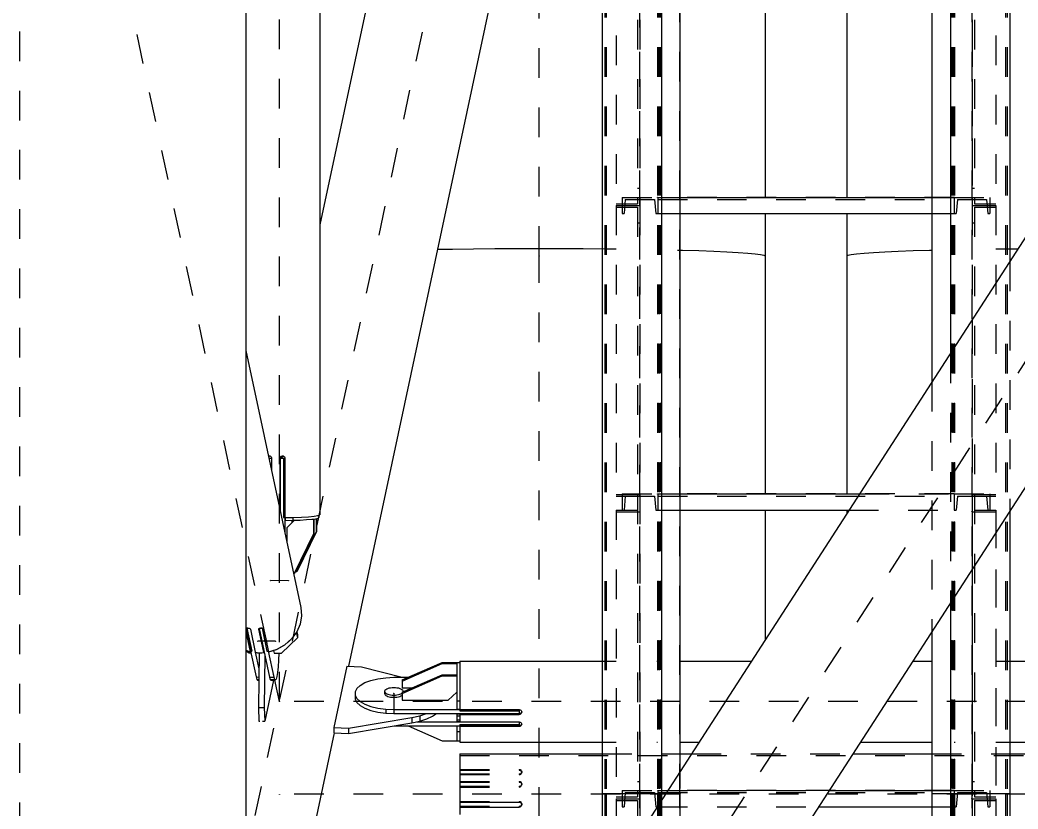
# Model space of a CAD drawing. Header units: millimetres. Extents: x 149919 to 150445, y 136651 to 136866.
# Drawn here: x 150370.813 to 150374.178, y 136729.513 to 136732.173 of the extents above; entities that cross this region are included whole.
import ezdxf

# ---------------------------------------------------------------- set-up
doc = ezdxf.new("R2010")
doc.units = ezdxf.units.MM
doc.header["$LTSCALE"] = 0.25
for name, pattern in [('CENTER', [50.8, 31.75, -6.35, 6.35, -6.35]), ('XKITLINE00', [0]), ('XKITLINE02', [4, 2, -2]), ('XKITLINE03', [6, 3, -1, 1, -1])]:
    doc.linetypes.add(name, pattern=pattern)

# ---------------------------------------------------------------- blocks, each defined once
blk = doc.blocks.new('çatıı')
at = {"color": 116, "linetype": 'XKITLINE02', "true_color": 0x136734}
for p, q in [((23097.16, 9590.91), (23097.16, 7919.31)), ((23097.69, 9590.91), (23097.69, 7919.31)), ((23114.92, 9590.91), (23114.92, 7919.31)), ((23115, 9590.95), (23115.01, 7919.31)), ((23115, 9590.95), (23115.01, 7919.31)), ((23115.46, 9590.91), (23115.46, 7919.31)), ((23115.85, 9590.95), (23115.86, 7919.31)), ((23115.85, 9590.95), (23115.86, 7919.31)), ((23122.5, 9590.95), (23122.51, 7919.31)), ((23122.5, 9590.95), (23122.51, 7919.31)), ((23214.14, 9590.95), (23214.14, 7919.31)), ((23214.54, 9590.91), (23214.54, 7919.31)), ((23214.99, 9590.95), (23214.99, 7919.31)), ((23215.07, 9590.91), (23215.07, 7919.31)), ((23232.3, 9590.91), (23232.3, 7919.31)), ((23232.84, 9590.91), (23232.84, 7919.31)), ((23108.21, 8220.09), (23108.21, 8118.11)), ((23109.01, 8220.09), (23109.01, 8117.52)), ((23220.99, 8220.09), (23220.99, 8117.52)), ((23221.79, 8220.09), (23221.79, 8118.11)), ((23101.01, 8214.84), (23101.01, 8117.52)), ((23228.99, 8214.84), (23228.99, 8117.52)), ((23103.01, 8120.27), (23103.01, 8114.77)), ((23103.01, 8120.27), (23115.01, 8120.27)), ((23103.01, 8120.27), (23103.01, 8114.77)), ((23108.21, 8123.35), (23109.01, 8123.35)), ((23115.01, 8120.27), (23115.01, 8114.77)), ((23115.01, 8120.27), (23122.51, 8120.27)), ((23115.01, 8120.27), (23115.01, 8114.77)), ((23115.01, 8120.27), (23115.01, 8114.77)), ((23207.49, 8120.27), (23214.99, 8120.27)), ((23214.99, 8120.27), (23214.99, 8114.77)), ((23214.99, 8120.27), (23214.99, 8114.77)), ((23214.99, 8120.27), (23226.99, 8120.27)), ((23214.99, 8120.27), (23214.99, 8114.77)), ((23220.99, 8123.35), (23221.79, 8123.35)), ((23220.99, 8120.27), (23220.99, 8117.52)), ((23226.99, 8120.27), (23226.99, 8114.77)), ((23226.99, 8120.27), (23226.99, 8114.77)), ((23101.01, 8118.11), (23108.21, 8118.11)), ((23101.01, 8117.52), (23101.01, 8019.49)), ((23101.01, 8117.52), (23109.01, 8117.52)), ((23101.01, 8117.52), (23109.01, 8117.52)), ((23101.01, 8116.94), (23108.21, 8116.94)), ((23104.07, 8119.57), (23103.69, 8114.77)), ((23104.07, 8119.57), (23103.69, 8114.77)), ((23104.07, 8119.57), (23113.94, 8119.57)), ((23108.21, 8116.94), (23108.21, 8014.27)), ((23109.01, 8117.52), (23109.01, 8014.27)), ((23113.94, 8119.57), (23114.33, 8114.77)), ((23113.94, 8119.57), (23114.33, 8114.77)), ((23115.01, 8119.57), (23214.99, 8119.57)), ((23216.05, 8119.57), (23215.67, 8114.77)), ((23216.05, 8119.57), (23215.67, 8114.77)), ((23216.05, 8119.57), (23225.92, 8119.57)), ((23220.99, 8117.52), (23220.99, 8014.27)), ((23220.99, 8117.52), (23228.99, 8117.52)), ((23220.99, 8117.52), (23228.99, 8117.52)), ((23221.79, 8118.11), (23228.99, 8118.11)), ((23221.79, 8116.94), (23221.79, 8014.27)), ((23221.79, 8116.94), (23228.99, 8116.94)), ((23225.92, 8119.57), (23226.31, 8114.77)), ((23225.92, 8119.57), (23226.31, 8114.77)), ((23228.99, 8117.52), (23228.99, 8019.49)), ((23103.01, 8114.77), (23103.69, 8114.77)), ((23114.33, 8114.77), (23115.01, 8114.77)), ((23115.01, 8114.77), (23122.51, 8114.77)), ((23207.49, 8114.77), (23214.99, 8114.77)), ((23214.99, 8114.77), (23215.67, 8114.77)), ((23226.31, 8114.77), (23226.99, 8114.77)), ((23108.21, 8111.72), (23109.01, 8111.72)), ((23220.99, 8111.72), (23221.79, 8111.72)), ((23233.69, 8098.61), (23233.69, 8014.5)), ((23220.99, 8078.96), (23220.99, 8020.07)), ((23213.69, 8067.66), (23213.69, 7983.55)), ((23207.49, 8058.07), (23207.49, 7973.96)), ((23101.01, 8020.07), (23109.01, 8020.07)), ((23101.01, 8019.49), (23108.21, 8019.49)), ((23103.01, 8020.27), (23103.01, 8014.77)), ((23103.01, 8020.27), (23115.01, 8020.27)), ((23103.01, 8020.27), (23103.01, 8014.77)), ((23104.07, 8019.57), (23103.69, 8014.77)), ((23104.07, 8019.57), (23103.69, 8014.77)), ((23104.07, 8019.57), (23113.94, 8019.57)), ((23108.21, 8020.09), (23108.21, 7918.11)), ((23108.21, 8020.09), (23109.01, 8020.09)), ((23109.01, 8020.09), (23109.01, 7917.52)), ((23113.94, 8019.57), (23114.33, 8014.77)), ((23113.94, 8019.57), (23114.33, 8014.77)), ((23115.01, 8020.27), (23115.01, 8014.77)), ((23115.01, 8020.27), (23122.51, 8020.27)), ((23115.01, 8020.27), (23115.01, 8014.77)), ((23115.01, 8020.27), (23115.01, 8014.77)), ((23115.01, 8019.57), (23214.99, 8019.57)), ((23183.06, 8020.27), (23214.99, 8020.27)), ((23214.99, 8020.27), (23214.99, 8014.77)), ((23214.99, 8020.27), (23226.99, 8020.27)), ((23214.99, 8020.27), (23214.99, 8014.77)), ((23214.99, 8020.27), (23214.99, 8014.77)), ((23216.05, 8019.57), (23215.67, 8014.77)), ((23216.05, 8019.57), (23215.67, 8014.77)), ((23216.05, 8019.57), (23225.92, 8019.57)), ((23220.99, 8020.09), (23220.99, 7922.34)), ((23220.99, 8020.09), (23221.79, 8020.09)), ((23220.99, 8020.07), (23228.99, 8020.07)), ((23221.79, 8020.09), (23221.79, 7918.11)), ((23221.79, 8019.49), (23228.99, 8019.49)), ((23225.92, 8019.57), (23226.31, 8014.77)), ((23225.92, 8019.57), (23226.31, 8014.77)), ((23226.99, 8020.27), (23226.99, 8014.77)), ((23226.99, 8020.27), (23226.99, 8014.77)), ((23101.01, 8014.84), (23101.01, 7917.52)), ((23101.01, 8014.84), (23108.21, 8014.84)), ((23101.01, 8014.26), (23109.01, 8014.26)), ((23103.01, 8014.77), (23103.69, 8014.77)), ((23108.21, 8014.27), (23109.01, 8014.27)), ((23114.33, 8014.77), (23115.01, 8014.77)), ((23115.01, 8014.77), (23122.51, 8014.77)), ((23179.5, 8014.77), (23214.99, 8014.77)), ((23214.99, 8014.77), (23215.67, 8014.77)), ((23220.99, 8014.27), (23221.79, 8014.27)), ((23220.99, 8014.26), (23228.99, 8014.26)), ((23221.79, 8014.84), (23228.99, 8014.84)), ((23226.31, 8014.77), (23226.99, 8014.77)), ((23228.99, 8014.84), (23228.99, 7919.31)), ((23228.99, 8011.96), (23228.99, 7917.52)), ((23220.99, 8008.49), (23220.99, 7917.52)), ((23048.33, 7932.07), (23281.66, 7932.07)), ((23096.31, 7932.67), (23122.51, 7932.67)), ((23126.44, 7932.67), (23180.8, 7932.67)), ((23207.49, 7932.67), (23233.69, 7932.67)), ((23048.33, 7927.36), (23068.33, 7927.36)), ((23048.33, 7927.09), (23068.33, 7927.09)), ((23048.33, 7925.9), (23068.33, 7925.9)), ((23048.33, 7925.65), (23068.33, 7925.65)), ((23068.33, 7927.36), (23068.6, 7927.31)), ((23068.33, 7927.36), (23068.33, 7927.09)), ((23068.33, 7927.09), (23068.6, 7927.06)), ((23068.33, 7925.9), (23068.6, 7925.93)), ((23068.33, 7925.9), (23068.33, 7925.65)), ((23068.33, 7925.65), (23068.6, 7925.68)), ((23068.6, 7927.31), (23068.83, 7927.22)), ((23068.6, 7927.06), (23068.83, 7926.97)), ((23068.6, 7925.93), (23068.83, 7926.04)), ((23068.6, 7925.93), (23068.6, 7925.68)), ((23068.6, 7925.68), (23068.83, 7925.79)), ((23068.83, 7927.22), (23069.02, 7927.06)), ((23068.83, 7926.97), (23068.87, 7926.94)), ((23068.83, 7926.04), (23069.02, 7926.2)), ((23068.83, 7925.79), (23069.02, 7925.95)), ((23068.87, 7926.94), (23069.02, 7926.81)), ((23069.02, 7927.06), (23069.14, 7926.86)), ((23069.02, 7926.81), (23069.14, 7926.61)), ((23069.14, 7926.4), (23069.02, 7926.2)), ((23069.14, 7926.15), (23069.02, 7925.95)), ((23069.14, 7926.86), (23069.18, 7926.63)), ((23069.18, 7926.63), (23069.14, 7926.4)), ((23069.14, 7926.61), (23069.18, 7926.38)), ((23069.18, 7926.38), (23069.14, 7926.15)), ((23069.18, 7926.63), (23069.18, 7926.38)), ((23048.33, 7923.35), (23068.33, 7923.35)), ((23048.33, 7923.1), (23068.33, 7923.1)), ((23048.33, 7921.72), (23068.33, 7921.72)), ((23048.33, 7921.72), (23048.33, 7919.31)), ((23068.33, 7923.35), (23068.6, 7923.31)), ((23068.33, 7923.35), (23068.33, 7923.1)), ((23068.33, 7923.1), (23068.6, 7923.06)), ((23068.33, 7921.72), (23068.6, 7921.78)), ((23068.33, 7921.72), (23068.33, 7921.45)), ((23068.6, 7923.31), (23068.83, 7923.19)), ((23068.6, 7923.31), (23068.6, 7923.06)), ((23068.6, 7923.06), (23068.83, 7922.94)), ((23068.6, 7921.78), (23068.83, 7921.88)), ((23068.6, 7921.5), (23068.83, 7921.62)), ((23068.83, 7923.19), (23069.02, 7923.01)), ((23068.83, 7922.94), (23069.02, 7922.76)), ((23068.83, 7921.88), (23069.02, 7922.06)), ((23068.87, 7921.66), (23068.83, 7921.62)), ((23068.87, 7921.66), (23069.02, 7921.81)), ((23069.02, 7923.01), (23069.14, 7922.79)), ((23069.02, 7922.76), (23069.14, 7922.54)), ((23069.14, 7922.28), (23069.02, 7922.06)), ((23069.14, 7922.03), (23069.02, 7921.81)), ((23069.14, 7922.79), (23069.18, 7922.53)), ((23069.14, 7922.54), (23069.18, 7922.34)), ((23069.15, 7922.34), (23069.14, 7922.28)), ((23069.18, 7922.29), (23069.14, 7922.03)), ((23069.18, 7922.53), (23069.15, 7922.34)), ((23069.18, 7922.53), (23069.18, 7922.29)), ((23069.18, 7922.34), (23069.18, 7922.29)), ((23108.21, 7923.35), (23109.01, 7923.35)), ((23220.99, 7923.35), (23221.79, 7923.35)), ((23048.33, 7921.45), (23068.33, 7921.45)), ((23048.33, 7919.31), (23048.33, 7919.3)), ((23068.33, 7921.45), (23068.6, 7921.5)), ((23097.16, 7919.31), (23097.16, 6234.33)), ((23097.69, 7919.31), (23097.69, 6234.33)), ((23103.01, 7920.27), (23103.01, 7914.77)), ((23103.01, 7920.27), (23115.01, 7920.27)), ((23103.01, 7920.27), (23103.01, 7914.77)), ((23104.07, 7919.57), (23103.69, 7914.77)), ((23104.07, 7919.57), (23103.69, 7914.77)), ((23104.07, 7919.57), (23113.94, 7919.57)), ((23113.94, 7919.57), (23114.33, 7914.77)), ((23113.94, 7919.57), (23114.33, 7914.77)), ((23114.92, 7919.31), (23114.93, 6234.33)), ((23115.01, 7920.27), (23115.01, 7914.77)), ((23115.01, 7920.27), (23115.01, 7914.77)), ((23115.01, 7920.27), (23115.01, 7914.77)), ((23115.01, 7920.27), (23172.79, 7920.27)), ((23115.01, 7919.57), (23214.99, 7919.57)), ((23115.01, 7919.31), (23122.51, 7919.31)), ((23115.01, 7919.31), (23116.31, 7919.31)), ((23115.01, 7919.31), (23115.01, 6234.33)), ((23115.01, 7919.31), (23122.51, 7919.31)), ((23115.01, 7919.31), (23116.31, 7919.31)), ((23115.46, 7919.31), (23115.46, 6234.33)), ((23115.86, 7919.31), (23115.86, 6234.33)), ((23116.31, 7919.31), (23116.31, 6234.33)), ((23122.51, 7919.31), (23122.51, 6234.33)), ((23122.51, 7919.31), (23122.51, 7842.48)), ((23207.49, 7920.27), (23214.99, 7920.27)), ((23207.49, 7919.31), (23214.99, 7919.31)), ((23207.49, 7919.31), (23214.99, 7919.31)), ((23214.14, 7919.31), (23214.14, 6234.33)), ((23214.54, 7919.31), (23214.53, 6234.33)), ((23214.99, 7920.27), (23214.99, 7914.77)), ((23214.99, 7920.27), (23226.99, 7920.27)), ((23214.99, 7920.27), (23214.99, 7914.77)), ((23214.99, 7920.27), (23214.99, 7914.77)), ((23214.99, 7919.31), (23214.99, 6234.33)), ((23215.07, 7919.31), (23215.06, 6234.33)), ((23216.05, 7919.57), (23215.67, 7914.77)), ((23216.05, 7919.57), (23215.67, 7914.77)), ((23216.05, 7919.57), (23225.92, 7919.57)), ((23225.92, 7919.57), (23226.31, 7914.77)), ((23225.92, 7919.57), (23226.31, 7914.77)), ((23226.99, 7920.27), (23226.99, 7914.77)), ((23226.99, 7920.27), (23226.99, 7914.77)), ((23232.3, 7919.31), (23232.3, 6234.33)), ((23232.84, 7919.31), (23232.83, 6234.33)), ((23048.33, 7916.6), (23068.33, 7916.6)), ((23048.33, 7916.33), (23048.33, 7914.95)), ((23048.33, 7914.95), (23068.33, 7914.95)), ((23068.33, 7916.6), (23068.6, 7916.55)), ((23068.33, 7916.6), (23068.33, 7916.33)), ((23068.6, 7916.55), (23068.83, 7916.42)), ((23068.83, 7916.42), (23068.87, 7916.39)), ((23068.87, 7916.39), (23069, 7916.27)), ((23069, 7916.27), (23069.02, 7916.24)), ((23069.02, 7916.24), (23069.14, 7916.01)), ((23069.14, 7916.01), (23069.18, 7915.76)), ((23069.18, 7915.76), (23069.16, 7915.64)), ((23069.18, 7915.76), (23069.18, 7915.51)), ((23101.01, 7918.11), (23108.21, 7918.11)), ((23101.01, 7917.52), (23101.01, 7819.49)), ((23101.01, 7917.52), (23109.01, 7917.52)), ((23101.01, 7917.52), (23109.01, 7917.52)), ((23101.01, 7916.94), (23108.21, 7916.94)), ((23108.21, 7916.94), (23108.21, 7814.27)), ((23109.01, 7917.52), (23109.01, 7814.27)), ((23116.31, 7917), (23116.31, 7832.89)), ((23220.99, 7917.52), (23220.99, 7814.27)), ((23220.99, 7917.52), (23228.99, 7917.52)), ((23220.99, 7917.52), (23228.99, 7917.52)), ((23221.79, 7918.11), (23228.99, 7918.11)), ((23221.79, 7916.94), (23221.79, 7817.17)), ((23221.79, 7916.94), (23228.99, 7916.94)), ((23228.99, 7917.52), (23228.99, 7819.49)), ((23103.01, 7914.77), (23103.69, 7914.77)), ((23114.33, 7914.77), (23115.01, 7914.77)), ((23115.01, 7914.77), (23169.23, 7914.77)), ((23207.49, 7914.77), (23214.99, 7914.77)), ((23214.99, 7914.77), (23215.67, 7914.77)), ((23226.31, 7914.77), (23226.99, 7914.77))]:
    blk.add_line(p, q, dxfattribs=at)
at = {"color": 1, "linetype": 'XKITLINE03'}
for p, q in [((23109.01, 7919.31), (23109.01, 9590.91)), ((23122.51, 7919.31), (23122.5, 9590.95)), ((23214.99, 9590.95), (23214.99, 7919.31)), ((23220.99, 7919.31), (23220.99, 9590.91)), ((23109.01, 8117.52), (23109.01, 8214.26)), ((23220.99, 8214.26), (23220.99, 8117.52)), ((23214.99, 8120.27), (23115.01, 8120.27)), ((23115.01, 8120.27), (23115.01, 8120.27)), ((23214.99, 8120.27), (23214.99, 8120.27)), ((23109.01, 8020.07), (23109.01, 8117.52)), ((23220.99, 8117.52), (23220.99, 8020.07)), ((23214.99, 8020.27), (23115.01, 8020.27)), ((23115.01, 8020.27), (23115.01, 8020.27)), ((23214.99, 8020.27), (23214.99, 8020.27)), ((23109.01, 7917.52), (23109.01, 8014.26)), ((23220.99, 8014.26), (23220.99, 7917.52)), ((23342.5, 7919.02), (22987.5, 7919.02)), ((23109.01, 6234.33), (23109.01, 7919.31)), ((23115.01, 7920.27), (23115.01, 7920.27)), ((23214.99, 7920.27), (23115.01, 7920.27)), ((23122.51, 6234.33), (23122.51, 7919.31)), ((23214.99, 7920.27), (23214.99, 7920.27)), ((23214.99, 7919.31), (23214.99, 6234.33)), ((23220.98, 6234.33), (23220.99, 7919.31)), ((23109.01, 7820.07), (23109.01, 7917.52)), ((23220.99, 7917.52), (23220.99, 7820.07))]:
    blk.add_line(p, q, dxfattribs=at)
at = {"color": 8, "linetype": 'CENTER'}
for p, q in [((22900, 7286.23), (22900, 8951.04)), ((23075, 8100.54), (23075, 8908.22)), ((22987.5, 7950.27), (22987.5, 8770.27)), ((22900, 7540.27), (23075, 8360.27)), ((22987.5, 7950.27), (22900, 8360.27)), ((22900, 7540.27), (23430, 8360.27)), ((23075, 6431.43), (23075, 8100.54)), ((22990.48, 7991.02), (22984.51, 7991.06)), ((22986.14, 7970.58), (22980.17, 7970.62)), ((23026.03, 7953), (23026.03, 7947.54)), ((23342.5, 7950.27), (22987.5, 7950.27))]:
    blk.add_line(p, q, dxfattribs=at)
at = {"color": 7, "linetype": 'XKITLINE00'}
for p, q in [((23096.31, 8337.53), (23096.31, 7919.31)), ((23116.31, 8337.53), (23116.31, 7919.31)), ((23122.51, 8337.53), (23122.51, 7926.59)), ((23207.49, 8337.53), (23207.49, 8058.07)), ((23213.69, 8337.53), (23213.69, 8067.66)), ((23233.69, 8337.53), (23233.69, 8098.61)), ((23122.51, 8120.27), (23207.49, 8120.27)), ((23122.51, 8114.77), (23207.49, 8114.77)), ((23122.51, 8020.27), (23183.06, 8020.27)), ((23122.51, 8014.77), (23179.5, 8014.77)), ((23233.69, 8014.5), (23233.69, 7919.31)), ((23213.69, 7983.55), (23213.69, 7919.31)), ((23207.49, 7973.96), (23207.49, 7919.31)), ((23048.33, 7932.67), (23048.33, 7919.31)), ((23048.33, 7932.67), (23096.31, 7932.67)), ((23122.51, 7932.67), (23126.44, 7932.67)), ((23180.8, 7932.67), (23207.49, 7932.67)), ((23233.69, 7932.67), (23281.66, 7932.67)), ((23048.33, 7919.31), (23048.33, 7916.33)), ((23096.31, 7919.31), (23116.31, 7919.31)), ((23096.31, 7919.31), (23116.31, 7919.31)), ((23096.31, 7919.31), (23096.31, 7886.06)), ((23116.31, 7919.31), (23117.8, 7919.31)), ((23116.31, 7919.31), (23117.8, 7919.31)), ((23116.31, 7919.31), (23116.31, 7917)), ((23172.79, 7920.27), (23207.49, 7920.27)), ((23207.49, 7919.31), (23213.69, 7919.31)), ((23207.49, 7919.31), (23213.69, 7919.31)), ((23207.49, 7919.31), (23207.49, 7563.05)), ((23213.69, 7919.31), (23233.69, 7919.31)), ((23213.69, 7919.31), (23233.69, 7919.31)), ((23213.69, 7919.31), (23213.69, 7563.05)), ((23233.69, 7919.31), (23233.69, 7563.05)), ((23048.33, 7916.33), (23068.33, 7916.33)), ((23048.33, 7914.95), (23048.33, 7912.15)), ((23068.33, 7916.33), (23068.6, 7916.27)), ((23068.33, 7914.95), (23068.6, 7914.99)), ((23068.33, 7914.95), (23068.33, 7914.7)), ((23068.6, 7916.27), (23068.83, 7916.17)), ((23068.6, 7914.99), (23068.83, 7915.11)), ((23068.6, 7914.99), (23068.6, 7914.74)), ((23068.6, 7914.74), (23068.83, 7914.86)), ((23068.83, 7916.17), (23069.02, 7915.99)), ((23068.83, 7915.11), (23069.02, 7915.29)), ((23068.83, 7914.86), (23069.02, 7915.04)), ((23069.02, 7915.99), (23069.14, 7915.77)), ((23069.14, 7915.51), (23069.02, 7915.29)), ((23069.14, 7915.26), (23069.02, 7915.04)), ((23069.14, 7915.77), (23069.18, 7915.51)), ((23069.16, 7915.64), (23069.14, 7915.51)), ((23069.18, 7915.51), (23069.14, 7915.26)), ((23048.33, 7914.7), (23068.33, 7914.7)), ((23068.33, 7914.7), (23068.6, 7914.74)), ((23169.23, 7914.77), (23207.49, 7914.77))]:
    blk.add_line(p, q, dxfattribs=at)
at = {"color": 8, "linetype": 'XKITLINE00'}
for p, q in [((23001.09, 8327.76), (23001.09, 8013.19)), ((22976.2, 8319.33), (22976.2, 7745.64)), ((23042.31, 8304.19), (23001.09, 8111.04)), ((23082.4, 8297.89), (23010.75, 7962.16)), ((23151.2, 8214.77), (23151.2, 8120.27)), ((23178.8, 8214.77), (23178.8, 8120.27)), ((23283.6, 8175.84), (23007.97, 7749.39)), ((23322.02, 8151.16), (23046.39, 7724.71)), ((23151.2, 8114.77), (23151.2, 8100.54)), ((23178.8, 8114.77), (23178.8, 8100.54)), ((23040.76, 8102.76), (23045.83, 8102.84)), ((23040.76, 8102.76), (23045.83, 8102.84)), ((23045.83, 8102.84), (23052.88, 8102.92)), ((23045.83, 8102.84), (23052.88, 8102.92)), ((23052.88, 8102.92), (23060.13, 8102.98)), ((23052.88, 8102.92), (23060.13, 8102.98)), ((23060.13, 8102.98), (23067.53, 8103.01)), ((23060.13, 8102.98), (23067.53, 8103.01)), ((23067.53, 8103.01), (23075, 8103.03)), ((23075, 8103.03), (23082.46, 8103.01)), ((23082.46, 8103.01), (23089.86, 8102.98)), ((23082.46, 8103.01), (23089.86, 8102.98)), ((23089.86, 8102.98), (23097.12, 8102.92)), ((23089.86, 8102.98), (23097.12, 8102.92)), ((23097.12, 8102.92), (23101.01, 8102.87)), ((23097.12, 8102.92), (23101.01, 8102.87)), ((23121.68, 8102.5), (23123.34, 8102.46)), ((23123.34, 8102.46), (23128.88, 8102.3)), ((23128.88, 8102.3), (23133.9, 8102.12)), ((23128.88, 8102.3), (23133.9, 8102.12)), ((23133.9, 8102.12), (23138.35, 8101.92)), ((23133.9, 8102.12), (23138.35, 8101.92)), ((23138.35, 8101.92), (23142.2, 8101.71)), ((23138.35, 8101.92), (23142.2, 8101.71)), ((23142.2, 8101.71), (23145.39, 8101.49)), ((23142.2, 8101.71), (23145.39, 8101.49)), ((23145.39, 8101.49), (23147.91, 8101.26)), ((23145.39, 8101.49), (23147.91, 8101.26)), ((23147.91, 8101.26), (23149.73, 8101.02)), ((23147.91, 8101.26), (23149.73, 8101.02)), ((23149.73, 8101.02), (23150.83, 8100.78)), ((23149.73, 8101.02), (23150.83, 8100.78)), ((23150.83, 8100.78), (23151.2, 8100.54)), ((23150.83, 8100.78), (23151.2, 8100.54)), ((23151.2, 8100.54), (23151.2, 8020.27)), ((23178.8, 8100.54), (23179.16, 8100.78)), ((23178.8, 8100.54), (23179.16, 8100.78)), ((23178.8, 8100.54), (23178.8, 8020.27)), ((23179.16, 8100.78), (23180.26, 8101.02)), ((23179.16, 8100.78), (23180.26, 8101.02)), ((23180.26, 8101.02), (23182.08, 8101.26)), ((23180.26, 8101.02), (23182.08, 8101.26)), ((23182.08, 8101.26), (23184.6, 8101.49)), ((23182.08, 8101.26), (23184.6, 8101.49)), ((23184.6, 8101.49), (23187.79, 8101.71)), ((23184.6, 8101.49), (23187.79, 8101.71)), ((23187.79, 8101.71), (23191.64, 8101.92)), ((23187.79, 8101.71), (23191.64, 8101.92)), ((23191.64, 8101.92), (23196.09, 8102.12)), ((23191.64, 8101.92), (23196.09, 8102.12)), ((23196.09, 8102.12), (23201.11, 8102.3)), ((23196.09, 8102.12), (23201.11, 8102.3)), ((23201.11, 8102.3), (23206.65, 8102.46)), ((23206.65, 8102.46), (23207.49, 8102.48)), ((23214.99, 8102.65), (23215.27, 8102.66)), ((23214.99, 8102.65), (23215.27, 8102.66)), ((23228.99, 8102.87), (23232.88, 8102.92)), ((23228.99, 8102.87), (23232.88, 8102.92)), ((23232.88, 8102.92), (23236.49, 8102.95)), ((23232.88, 8102.92), (23236.49, 8102.95)), ((22976.2, 8068.62), (22994.68, 7982)), ((22983.77, 8033.1), (22984, 8033.14)), ((22983.85, 8032.75), (22984.28, 8033.08)), ((22984, 8033.14), (22984.26, 8033.09)), ((22984.26, 8033.09), (22984.5, 8032.97)), ((22984.5, 8032.97), (22984.68, 8032.78)), ((22984.68, 8032.78), (22984.8, 8032.54)), ((22987.79, 8032.76), (22987.67, 8032.52)), ((22987.85, 8032.8), (22987.73, 8032.56)), ((22987.76, 8032.29), (22988.77, 8033.06)), ((22987.79, 8032.76), (22987.98, 8032.94)), ((22987.85, 8032.8), (22988.01, 8032.96)), ((22987.98, 8032.94), (22988.22, 8033.06)), ((22988.22, 8033.06), (22988.48, 8033.11)), ((22988.48, 8033.11), (22988.75, 8033.07)), ((22988.75, 8033.07), (22988.99, 8032.95)), ((22988.99, 8032.95), (22989.18, 8032.76)), ((22989.18, 8032.76), (22989.28, 8032.52)), ((22983.94, 8032.31), (22984.78, 8032.31)), ((22984.78, 8032.31), (22984.83, 8032.35)), ((22984.78, 8032.31), (22984.78, 8028.41)), ((22984.8, 8032.54), (22984.84, 8032.28)), ((22984.84, 8032.28), (22984.84, 8028.11)), ((22987.67, 8032.52), (22987.63, 8032.26)), ((22987.63, 8032.26), (22987.68, 8032.3)), ((22987.63, 8032.26), (22987.63, 8015.05)), ((22987.67, 8032.52), (22987.73, 8032.56)), ((22987.73, 8032.56), (22987.68, 8032.3)), ((22987.68, 8032.3), (22987.68, 8014.79)), ((22987.76, 8032.29), (22987.76, 8014.41)), ((22987.76, 8032.29), (22988.81, 8032.28)), ((22988.81, 8032.28), (22989.28, 8032.29)), ((22988.81, 8032.28), (22988.81, 8012.33)), ((22989.28, 8032.52), (22989.34, 8032.26)), ((22989.28, 8032.29), (22989.32, 8032.33)), ((22989.28, 8032.29), (22989.28, 8012.35)), ((22989.34, 8032.26), (22989.34, 8012.31)), ((22992.24, 8012.36), (22994.97, 8012.46)), ((22994.97, 8012.46), (22997.33, 8012.6)), ((22997.33, 8012.6), (22999.19, 8012.78)), ((22999.19, 8012.78), (23000.46, 8012.98)), ((23000.46, 8012.98), (23001.09, 8013.19)), ((23000.74, 8013.08), (23000.74, 8012.3)), ((23151.2, 8014.77), (23151.2, 7970.98)), ((23178.8, 8014.77), (23178.8, 8013.68)), ((22988.81, 8012.33), (22989.28, 8012.35)), ((22988.81, 8012.33), (22989.26, 8012.33)), ((22989.26, 8012.33), (22989.28, 8012.35)), ((22989.26, 8012.33), (22989.26, 8007.41)), ((22989.34, 8012.31), (22992.24, 8012.36)), ((22989.38, 8012.31), (22989.38, 8011.34)), ((22989.38, 8011.34), (22992.01, 8011.39)), ((22989.97, 8008.88), (22992.51, 8011.41)), ((22991.71, 8011.39), (22991.71, 8010.61)), ((22992.01, 8012.36), (22992.01, 8011.39)), ((22992.01, 8011.39), (22994.46, 8011.48)), ((22994.46, 8011.48), (22996.61, 8011.6)), ((22996.61, 8011.6), (22998.38, 8011.75)), ((22998.38, 8011.75), (22998.91, 8011.81)), ((22998.91, 8011.81), (22998.93, 8011.81)), ((22998.93, 8011.82), (22999.69, 8011.92)), ((22998.93, 8011.81), (22998.93, 8011.82)), ((22998.93, 8011.81), (22998.93, 8006.83)), ((22999.02, 8011.83), (22999.02, 8006.9)), ((22999.69, 8011.92), (23000.49, 8012.1)), ((22999.86, 8011.96), (22999.86, 8007.54)), ((22999.96, 8011.98), (22999.96, 8007.62)), ((23000.49, 8012.1), (23000.74, 8012.3)), ((22989.97, 8008.88), (22989.97, 8004.08)), ((22998.93, 8006.83), (22992.46, 7993.41)), ((22999.02, 8006.9), (22992.55, 7993.48)), ((22999.86, 8007.54), (22993.39, 7994.12)), ((22999.96, 8007.62), (22993.49, 7994.19)), ((22998.93, 8006.83), (22999.02, 8006.9)), ((22999.86, 8007.54), (22999.96, 8007.62)), ((22992.25, 7993.41), (22992.46, 7993.41)), ((22992.46, 7993.41), (22992.55, 7993.48)), ((22992.86, 7994.13), (22993.39, 7994.12)), ((22993.39, 7994.12), (22993.49, 7994.19)), ((22994.89, 7979.2), (22994.42, 7976.41)), ((22994.68, 7982), (22994.89, 7979.2)), ((22994.42, 7976.41), (22993.29, 7973.76)), ((22976.2, 7975.07), (22976.28, 7975.1)), ((22976.2, 7974.87), (22977.77, 7967.49)), ((22976.2, 7974.61), (22977.68, 7967.66)), ((22976.2, 7973.9), (22977.65, 7967.08)), ((22976.28, 7975.1), (22976.5, 7975.12)), ((22976.43, 7975.11), (22976.54, 7975.05)), ((22976.5, 7975.12), (22976.76, 7975.11)), ((22976.54, 7975.05), (22978.21, 7967.25)), ((22976.54, 7975.05), (22977.07, 7975.05)), ((22976.76, 7975.11), (22977.02, 7975.06)), ((22977.02, 7975.06), (22977.27, 7974.99)), ((22977.27, 7974.99), (22977.47, 7974.89)), ((22977.47, 7974.89), (22977.61, 7974.79)), ((22977.61, 7974.79), (22977.67, 7974.68)), ((22977.67, 7974.68), (22979.33, 7966.88)), ((22980.48, 7974.77), (22980.46, 7974.66)), ((22980.46, 7974.66), (22982.12, 7966.86)), ((22980.58, 7974.87), (22980.48, 7974.77)), ((22980.56, 7974.85), (22982.15, 7967.41)), ((22980.58, 7974.87), (22980.75, 7974.96)), ((22980.6, 7974.89), (22984.09, 7958.53)), ((22980.75, 7974.96), (22980.98, 7975.03)), ((22980.93, 7975.02), (22981.62, 7975.02)), ((22980.98, 7975.03), (22981.24, 7975.08)), ((22981.24, 7975.08), (22981.5, 7975.09)), ((22981.5, 7975.09), (22981.75, 7975.06)), ((22981.62, 7975.02), (22981.71, 7975.06)), ((22981.62, 7975.02), (22983.28, 7967.22)), ((22981.75, 7975.06), (22981.95, 7975.01)), ((22981.95, 7975.01), (22982.07, 7974.92)), ((22982.07, 7974.92), (22982.16, 7974.84)), ((22982.16, 7974.84), (22983.82, 7967.04)), ((22993.29, 7973.76), (22991.57, 7971.39)), ((22993.14, 7973.55), (22993.52, 7971.81)), ((22993.32, 7973.83), (22993.56, 7972.73)), ((22993.56, 7972.73), (22993.52, 7971.81)), ((22986.51, 7967.84), (22988.89, 7969.12)), ((22986.68, 7967.93), (22989.32, 7969.41)), ((22988.17, 7966.59), (22993.52, 7971.81)), ((22988.89, 7969.12), (22989.08, 7969.28)), ((22989.32, 7969.41), (22991.57, 7971.39)), ((22990.38, 7970.34), (22990.94, 7970.81)), ((22991.04, 7970.92), (22990.94, 7970.81)), ((22976.2, 7967.57), (22977.65, 7967.08)), ((22976.2, 7967.38), (22977.22, 7966.66)), ((22977.22, 7966.66), (22977.88, 7966.66)), ((22977.68, 7967.66), (22977.65, 7967.08)), ((22977.65, 7967.1), (22977.75, 7967.07)), ((22977.69, 7967.88), (22977.67, 7967.46)), ((22977.67, 7967.46), (22977.75, 7967.07)), ((22977.76, 7967.25), (22977.75, 7967.07)), ((22977.77, 7967.49), (22977.76, 7967.25)), ((22977.76, 7967.25), (22978.21, 7967.25)), ((22977.76, 7967.25), (22979.61, 7958.56)), ((22977.77, 7967.49), (22978.21, 7967.25)), ((22979.33, 7966.88), (22980.72, 7966.73)), ((22979.33, 7966.88), (22980.53, 7961.26)), ((22979.41, 7966.87), (22979.43, 7966.78)), ((22979.43, 7966.78), (22980.12, 7966.73)), ((22980.11, 7966.79), (22980.12, 7966.73)), ((22980.12, 7966.73), (22980.82, 7966.7)), ((22980.59, 7966.71), (22980.37, 7948.26)), ((22980.72, 7966.73), (22982.12, 7966.86)), ((22980.82, 7966.7), (22981.52, 7966.72)), ((22981.5, 7966.8), (22981.52, 7966.72)), ((22981.52, 7966.72), (22982.22, 7966.76)), ((22982.15, 7967.41), (22982.12, 7966.86)), ((22982.16, 7967.61), (22982.14, 7967.15)), ((22982.14, 7967.15), (22982.22, 7966.76)), ((22982.24, 7967.22), (22982.22, 7966.76)), ((22982.57, 7965.66), (22982.36, 7948.24)), ((22983.28, 7967.22), (22983.74, 7967.45)), ((22983.28, 7967.22), (22983.73, 7967.21)), ((22983.74, 7967.42), (22983.73, 7967.21)), ((22983.73, 7967.21), (22985.59, 7958.52)), ((22983.82, 7967.04), (22986.68, 7967.93)), ((22983.91, 7967.07), (22983.92, 7967.02)), ((22983.92, 7967.02), (22986.51, 7967.84)), ((22985.48, 7967.51), (22985.68, 7966.61)), ((22985.68, 7966.61), (22988.17, 7966.59)), ((22986.5, 7967.88), (22986.51, 7967.84)), ((22987.28, 7966.6), (22987.17, 7964.24)), ((22987.38, 7966.59), (22987.25, 7965.96)), ((22987.01, 7961.99), (22986.81, 7960.12)), ((22987.17, 7964.24), (22987.01, 7961.99)), ((23010.21, 7962.18), (23005.8, 7941.53)), ((23010.21, 7962.18), (23015.19, 7961.99)), ((23015.19, 7961.99), (23028.84, 7958.44)), ((23028.83, 7957.56), (23042.33, 7963.48)), ((23028.83, 7957.15), (23042.33, 7963.06)), ((23042.33, 7963.48), (23042.33, 7963.06)), ((23042.33, 7963.48), (23047.33, 7963.48)), ((23042.33, 7963.06), (23047.33, 7963.06)), ((23047.33, 7963.48), (23048.33, 7963.48)), ((23047.33, 7963.48), (23047.33, 7963.46)), ((23047.33, 7963.46), (23047.33, 7963.43)), ((23047.33, 7963.43), (23047.33, 7958.93)), ((23048.33, 7963.92), (23101.01, 7963.92)), ((23048.33, 7963.92), (23048.33, 7947.58)), ((23114.72, 7963.92), (23114.81, 7963.92)), ((23122.31, 7963.92), (23146.63, 7963.92)), ((23201, 7963.92), (23207.49, 7963.92)), ((23214.99, 7963.92), (23215.27, 7963.92)), ((23228.99, 7963.92), (23281.66, 7963.92)), ((22979.61, 7958.56), (22979.85, 7957.76)), ((22979.61, 7958.56), (22980.5, 7958.55)), ((22986.58, 7958.71), (22986.33, 7957.82)), ((22986.81, 7960.12), (22986.58, 7958.71)), ((23028.83, 7953.41), (23042.33, 7959.33)), ((23028.83, 7953), (23042.33, 7958.91)), ((23042.33, 7959.33), (23042.33, 7958.91)), ((23042.33, 7959.33), (23047.33, 7959.33)), ((23042.33, 7958.91), (23047.33, 7958.91)), ((23047.33, 7958.93), (23047.33, 7958.91)), ((23047.33, 7958.91), (23047.33, 7958.89)), ((23047.33, 7958.89), (23047.33, 7953.15)), ((22979.85, 7957.76), (22980.11, 7957.52)), ((22979.85, 7957.76), (22980.49, 7957.75)), ((22980.11, 7957.52), (22980.48, 7957.52)), ((22985.45, 7957.49), (22982.53, 7943.69)), ((22984.09, 7958.53), (22984.33, 7957.73)), ((22984.09, 7958.53), (22985.59, 7958.52)), ((22984.33, 7957.73), (22984.59, 7957.49)), ((22984.33, 7957.73), (22985.83, 7957.72)), ((22984.59, 7957.49), (22986.08, 7957.48)), ((22985.59, 7958.52), (22985.83, 7957.72)), ((22985.83, 7957.72), (22986.08, 7957.48)), ((22986.33, 7957.82), (22986.08, 7957.48)), ((23013.58, 7954.68), (23014.69, 7955.72)), ((23014.69, 7955.72), (23016.3, 7956.64)), ((23016.3, 7956.64), (23018.33, 7957.4)), ((23018.33, 7957.4), (23020.71, 7957.97)), ((23020.71, 7957.97), (23023.31, 7958.32)), ((23023.31, 7958.32), (23026.03, 7958.44)), ((23026.03, 7958.44), (23030.84, 7958.44)), ((23028.83, 7957.56), (23028.83, 7954.87)), ((23013.58, 7954.68), (23013.01, 7953.57)), ((23013.01, 7953.57), (23013.01, 7951.07)), ((23013.01, 7952.44), (23013.58, 7951.32)), ((23022.98, 7953.96), (23022.93, 7953.73)), ((23022.93, 7953.73), (23022.98, 7953.51)), ((23022.93, 7953.73), (23022.93, 7953)), ((23022.93, 7953), (23022.98, 7952.78)), ((23023.12, 7954.17), (23022.98, 7953.96)), ((23022.98, 7953.51), (23023.12, 7953.29)), ((23022.98, 7952.78), (23023.12, 7952.56)), ((23023.12, 7954.17), (23023.35, 7954.38)), ((23023.12, 7953.29), (23023.35, 7953.09)), ((23023.12, 7952.56), (23023.35, 7952.36)), ((23023.35, 7954.38), (23023.66, 7954.56)), ((23023.35, 7953.09), (23023.66, 7952.91)), ((23023.35, 7952.36), (23023.66, 7952.18)), ((23023.66, 7954.56), (23024.04, 7954.72)), ((23023.66, 7952.91), (23024.04, 7952.75)), ((23023.66, 7952.18), (23024.04, 7952.02)), ((23024.04, 7954.72), (23024.48, 7954.85)), ((23024.04, 7952.75), (23024.48, 7952.62)), ((23024.04, 7952.02), (23024.48, 7951.89)), ((23024.48, 7954.85), (23024.97, 7954.94)), ((23024.48, 7952.62), (23024.97, 7952.52)), ((23024.48, 7951.89), (23024.97, 7951.8)), ((23024.97, 7954.94), (23025.5, 7955)), ((23024.97, 7952.52), (23025.5, 7952.47)), ((23025.5, 7955), (23026.03, 7955.02)), ((23025.5, 7952.47), (23026.03, 7952.45)), ((23026.03, 7955.02), (23026.57, 7955)), ((23026.03, 7952.45), (23026.57, 7952.47)), ((23026.03, 7952.45), (23026.03, 7951.72)), ((23026.57, 7955), (23027.1, 7954.94)), ((23026.57, 7952.47), (23027.1, 7952.52)), ((23027.1, 7954.94), (23027.58, 7954.85)), ((23027.1, 7952.52), (23027.58, 7952.62)), ((23027.1, 7951.8), (23027.58, 7951.89)), ((23027.58, 7954.85), (23028.03, 7954.72)), ((23027.58, 7952.62), (23028.03, 7952.75)), ((23027.58, 7951.89), (23028.03, 7952.02)), ((23028.03, 7954.72), (23028.41, 7954.56)), ((23028.03, 7952.75), (23028.41, 7952.91)), ((23028.03, 7952.02), (23028.41, 7952.18)), ((23028.41, 7954.56), (23028.72, 7954.38)), ((23028.41, 7952.91), (23028.72, 7953.09)), ((23028.41, 7952.18), (23028.72, 7952.36)), ((23028.72, 7954.38), (23028.95, 7954.17)), ((23028.72, 7953.09), (23028.83, 7953.19)), ((23028.72, 7952.36), (23028.83, 7952.46)), ((23028.83, 7954.87), (23032.16, 7954.87)), ((23028.83, 7953.41), (23028.83, 7950.72)), ((23028.95, 7954.17), (23029.09, 7953.96)), ((23029.09, 7953.96), (23029.13, 7953.73)), ((23029.13, 7953.73), (23029.09, 7953.52)), ((23029.13, 7953.73), (23029.13, 7953.54)), ((23044.33, 7950.72), (23047.33, 7953.45)), ((23047.33, 7953.15), (23047.33, 7947.75)), ((23013.01, 7951.07), (23013.58, 7949.96)), ((23013.58, 7951.32), (23014.69, 7950.29)), ((23013.58, 7949.96), (23014.69, 7948.92)), ((23014.69, 7950.29), (23016.3, 7949.37)), ((23014.69, 7948.92), (23016.3, 7948)), ((23016.3, 7949.37), (23018.33, 7948.61)), ((23018.33, 7948.61), (23020.71, 7948.04)), ((23024.97, 7951.8), (23025.5, 7951.74)), ((23025.5, 7951.74), (23026.03, 7951.72)), ((23026.03, 7951.72), (23026.57, 7951.74)), ((23026.57, 7951.74), (23027.1, 7951.8)), ((23028.83, 7950.72), (23044.33, 7950.72)), ((23047.33, 7950.46), (23048.33, 7950.46)), ((22980.37, 7948.26), (22982.36, 7948.24)), ((22980.37, 7948.26), (22980.53, 7943.7)), ((22982.36, 7948.24), (22982.53, 7943.69)), ((23016.3, 7948), (23018.33, 7947.24)), ((23018.33, 7947.24), (23020.71, 7946.67)), ((23020.71, 7948.04), (23023.31, 7947.69)), ((23020.71, 7946.67), (23023.31, 7946.32)), ((23023.31, 7947.69), (23023.31, 7946.32)), ((23023.31, 7947.69), (23026.03, 7947.57)), ((23023.31, 7946.32), (23026.03, 7946.21)), ((23026.03, 7947.57), (23048.33, 7947.57)), ((23026.03, 7947.57), (23026.03, 7946.21)), ((23026.03, 7946.21), (23068.33, 7946.21)), ((23032.12, 7944.91), (23034.78, 7945.48)), ((23034.78, 7945.48), (23037.05, 7946.21)), ((23034.78, 7945.48), (23034.78, 7943.66)), ((23037.14, 7944.41), (23039.12, 7945.33)), ((23039.12, 7945.33), (23040.4, 7946.21)), ((23047.33, 7947.75), (23048.33, 7947.75)), ((23047.33, 7946.21), (23047.33, 7944.78)), ((23047.33, 7946.08), (23048.33, 7946.08)), ((23047.33, 7945.42), (23048.33, 7945.42)), ((23048.33, 7947.58), (23068.33, 7947.58)), ((23048.33, 7947.57), (23048.33, 7947.16)), ((23048.33, 7947.16), (23068.33, 7947.16)), ((23048.33, 7946.21), (23048.33, 7946.08)), ((23048.33, 7946.2), (23048.33, 7945.95)), ((23048.33, 7945.95), (23048.33, 7943.4)), ((23048.33, 7945.95), (23068.33, 7945.95)), ((23068.33, 7947.58), (23068.6, 7947.52)), ((23068.33, 7947.58), (23068.33, 7946.21)), ((23068.33, 7946.2), (23068.6, 7946.24)), ((23068.33, 7946.21), (23068.33, 7946.2)), ((23068.33, 7946.2), (23068.33, 7945.95)), ((23068.33, 7945.95), (23068.6, 7945.99)), ((23068.6, 7947.52), (23068.83, 7947.42)), ((23068.6, 7946.24), (23068.83, 7946.36)), ((23068.6, 7946.24), (23068.6, 7945.99)), ((23068.6, 7945.99), (23068.83, 7946.11)), ((23068.83, 7947.42), (23069.02, 7947.24)), ((23068.83, 7946.36), (23069.02, 7946.54)), ((23068.83, 7946.11), (23069.02, 7946.29)), ((23069.02, 7947.24), (23069.14, 7947.02)), ((23069.14, 7946.76), (23069.02, 7946.54)), ((23069.14, 7946.51), (23069.02, 7946.29)), ((23069.14, 7947.02), (23069.18, 7946.76)), ((23069.16, 7946.89), (23069.14, 7946.76)), ((23069.18, 7946.76), (23069.14, 7946.51)), ((22980.53, 7943.7), (22980.86, 7943.7)), ((22981.82, 7943.69), (22982.53, 7943.69)), ((23010.78, 7941.35), (23032.12, 7944.91)), ((23010.78, 7939.53), (23032.12, 7943.09)), ((23026.25, 7942.11), (23048.33, 7942.11)), ((23030.84, 7942.11), (23042.33, 7937.07)), ((23032.12, 7944.91), (23032.12, 7943.09)), ((23032.12, 7943.09), (23034.78, 7943.66)), ((23033.92, 7943.48), (23048.33, 7943.48)), ((23034.78, 7943.66), (23037.14, 7944.41)), ((23047.33, 7944.78), (23047.33, 7943.54)), ((23047.33, 7944.15), (23048.33, 7944.15)), ((23047.33, 7943.54), (23048.33, 7943.54)), ((23047.33, 7942.11), (23047.33, 7938.62)), ((23048.33, 7943.4), (23068.33, 7943.4)), ((23048.33, 7942.52), (23048.33, 7942.11)), ((23048.33, 7942.52), (23068.33, 7942.52)), ((23048.33, 7942.22), (23068.33, 7942.22)), ((23048.33, 7942.2), (23068.33, 7942.2)), ((23048.33, 7942.11), (23048.33, 7936.63)), ((23048.33, 7941.94), (23068.33, 7941.94)), ((23068.33, 7943.4), (23068.6, 7943.37)), ((23068.33, 7943.4), (23068.33, 7942.22)), ((23068.33, 7942.2), (23068.6, 7942.24)), ((23068.33, 7942.2), (23068.33, 7941.94)), ((23068.33, 7941.94), (23068.6, 7941.99)), ((23068.6, 7943.37), (23068.83, 7943.26)), ((23068.6, 7942.24), (23068.83, 7942.33)), ((23068.6, 7941.99), (23068.83, 7942.08)), ((23068.83, 7943.26), (23069.02, 7943.1)), ((23068.83, 7942.33), (23068.87, 7942.35)), ((23068.83, 7942.08), (23069.02, 7942.24)), ((23068.87, 7942.35), (23069.02, 7942.49)), ((23069.02, 7943.1), (23069.14, 7942.9)), ((23069.14, 7942.69), (23069.02, 7942.49)), ((23069.14, 7942.44), (23069.02, 7942.24)), ((23069.14, 7942.9), (23069.18, 7942.67)), ((23069.16, 7942.79), (23069.14, 7942.69)), ((23069.18, 7942.67), (23069.14, 7942.44)), ((23005.96, 7939.71), (22976.2, 7800.24)), ((23005.8, 7941.53), (23005.8, 7939.71)), ((23005.8, 7941.53), (23010.78, 7941.35)), ((23005.8, 7939.71), (23010.78, 7939.53)), ((23010.78, 7941.35), (23010.78, 7939.53)), ((23047.33, 7940.15), (23048.33, 7940.15)), ((23047.33, 7938.62), (23047.33, 7937.07)), ((23042.33, 7937.07), (23047.33, 7937.07)), ((23047.33, 7937.07), (23048.33, 7937.07)), ((23048.33, 7936.63), (23101.01, 7936.63)), ((23114.72, 7936.63), (23114.93, 7936.63)), ((23122.43, 7936.63), (23128.99, 7936.63)), ((23183.36, 7936.63), (23207.49, 7936.63)), ((23214.99, 7936.63), (23215.27, 7936.63)), ((23228.99, 7936.63), (23281.66, 7936.63))]:
    blk.add_line(p, q, dxfattribs=at)
at = {"color": 1, "linetype": 'XKITLINE00'}
for centre in [(23115.01, 8120.27), (23115.01, 8120.27), (23214.99, 8120.27), (23214.99, 8120.27), (23109.01, 8117.52), (23109.01, 8117.52), (23220.99, 8117.52), (23220.99, 8117.52), (23109.01, 8020.07), (23115.01, 8020.27), (23115.01, 8020.27), (23214.99, 8020.27), (23214.99, 8020.27), (23220.99, 8020.07), (23109.01, 8014.26), (23220.99, 8014.26), (22987.5, 7919.02), (23109.01, 7919.31), (23109.01, 7919.31), (23115.01, 7920.27), (23115.01, 7920.27), (23122.51, 7919.31), (23122.51, 7919.31), (23214.99, 7920.27), (23214.99, 7920.27), (23214.99, 7919.31), (23214.99, 7919.31), (23220.99, 7919.31), (23220.99, 7919.31), (23109.01, 7917.52), (23109.01, 7917.52), (23220.99, 7917.52), (23220.99, 7917.52)]:
    blk.add_circle(centre, 0.05, dxfattribs=at)
at = {"color": 8, "linetype": 'XKITLINE00'}
for centre in [(23075, 8100.54), (23075, 8100.54), (22984.51, 7991.06), (22990.48, 7991.02), (22980.17, 7970.62), (22986.14, 7970.58), (23026.03, 7953), (22987.5, 7950.27), (22987.5, 7950.27), (22987.5, 7950.27), (23026.03, 7947.54)]:
    blk.add_circle(centre, 0.05, dxfattribs=at)

msp = doc.modelspace()

# ---------------------------------------------------------------- block references
at = {"xscale": 0.009999943142843078, "yscale": 0.009999943142843078, "zscale": 0.009999943142843078}
msp.add_blockref('çatıı', (150141.8141, 136650.3731), dxfattribs=at)

doc.saveas('drawing.dxf')
